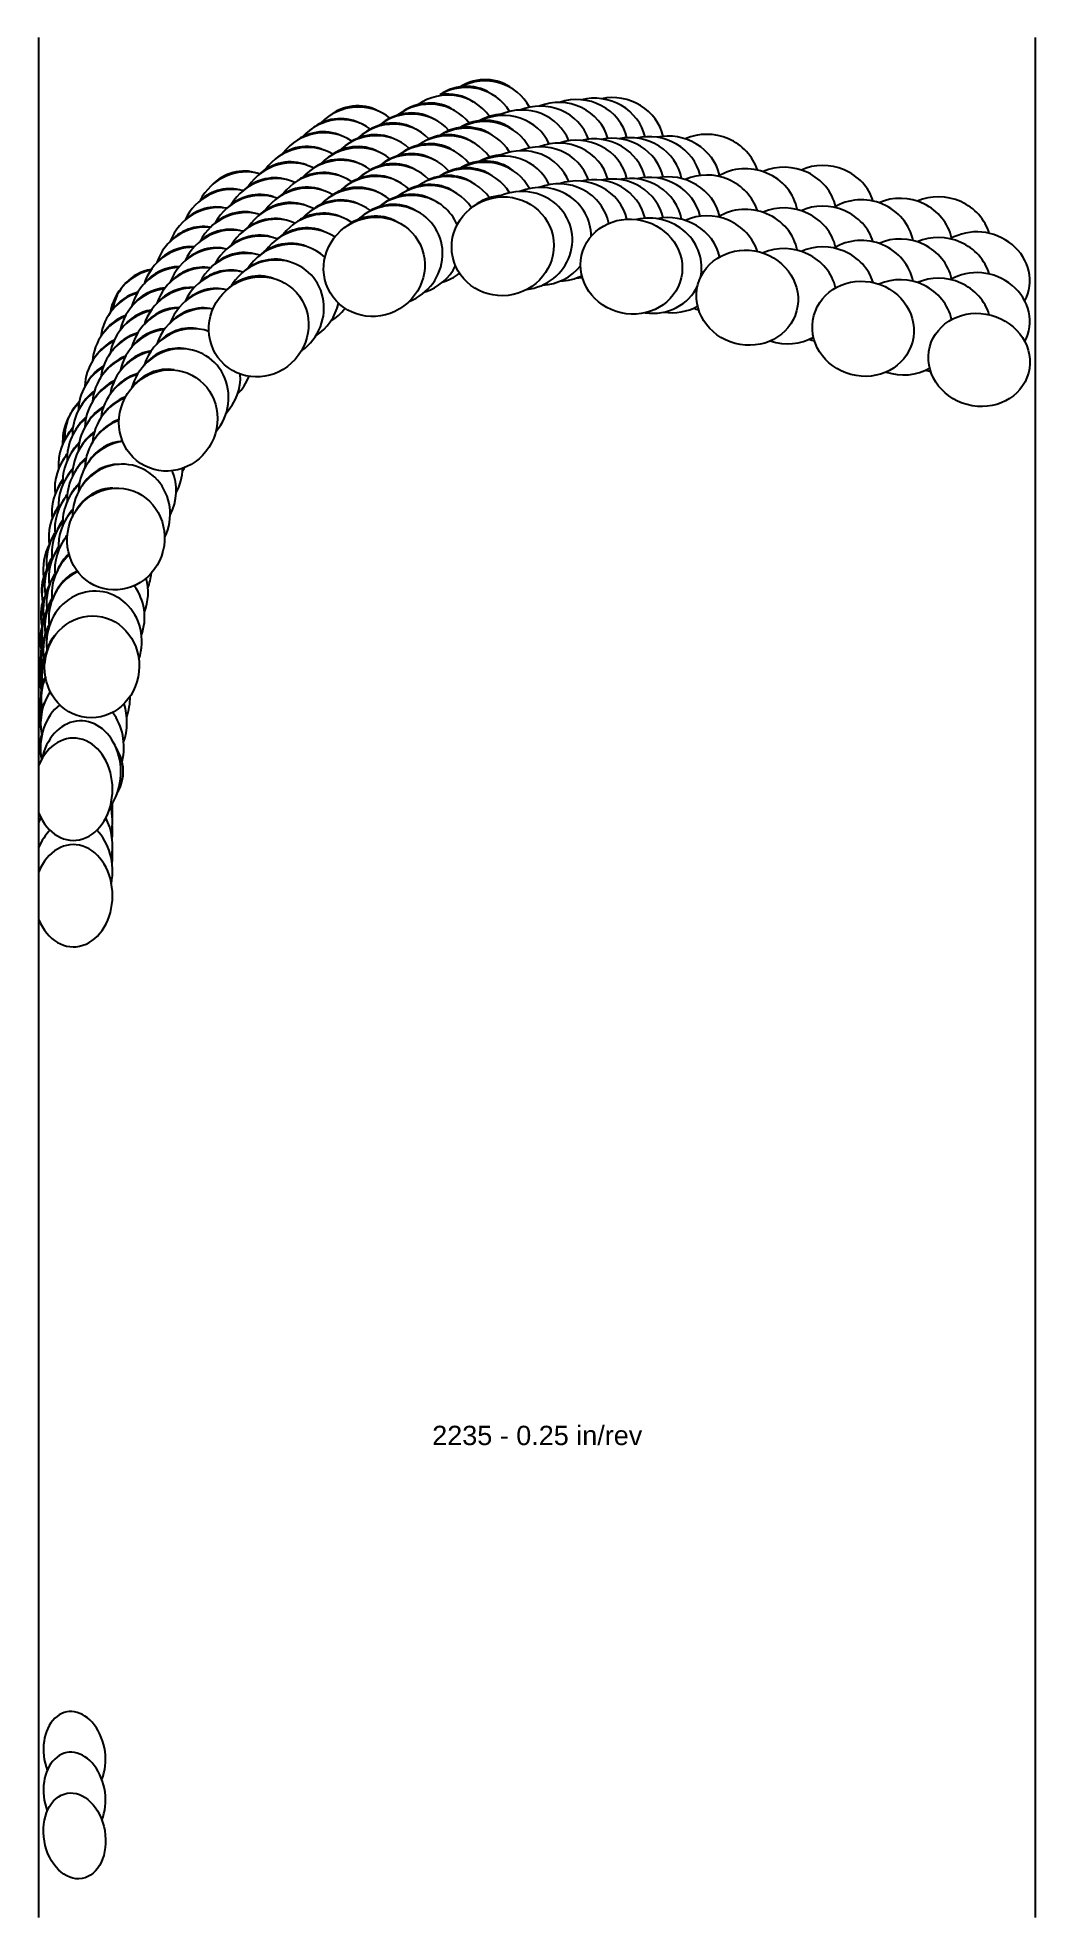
# Model space of a CAD drawing. Header units: inches. Extents: x -6.1 to 0, y -10.3 to 1.2.
import ezdxf
from ezdxf.enums import TextEntityAlignment as Align

# ---------------------------------------------------------------- set-up
doc = ezdxf.new("R2010")
doc.units = ezdxf.units.IN
doc.header["$MEASUREMENT"] = 0
for name, color, linetype, true_color in [('Blade_1', 30, 'Continuous', 0xff7f00), ('Blade_2', 7, 'Continuous', 0xcccc00), ('Blade_3', 7, 'Continuous', 0x00cc00), ('Blade_4', 7, 'Continuous', 0x00cccc), ('Blade_5', 7, 'Continuous', 0x0066cc), ('Blade_6', 190, 'Continuous', 0x7f00ff), ('Blade_7', 7, 'Continuous', 0xcc00cc)]:
    doc.layers.add(name, color=color, linetype=linetype, true_color=true_color)
doc.layers.add('Gage_Line', color=7, linetype='Continuous')
doc.styles.get("Standard").update_dxf_attribs({"font": 'arial.ttf'})

msp = doc.modelspace()

# ---------------------------------------------------------------- linework, layer by layer
at = {"layer": 'Blade_1'}
for centre, major_axis, ratio, start_param, end_param in [((-3.274, 0.491), (0.264, 0.035), 0.904864, 1.484913, 2.005631), ((-3.274, 0.421), (0.307, 0.067), 0.964387, 6.498499, 8.091762), ((-4.064, 0.295), (0.269, 0.162), 0.961394, 6.562023, 8.083231), ((-4.076, 0.362), (0.244, 0.106), 0.902056, 0.584776, 1.881334), ((-2.483, 0.296), (0.306, -0.069), 0.927151, 6.662485, 8.30773), ((-3.274, 0.241), (0.264, 0.035), 0.904864, 1.484913, 2.005631), ((-3.274, 0.171), (0.307, 0.067), 0.964387, 6.498499, 8.091762), ((-4.064, 0.045), (0.269, 0.162), 0.961394, 6.562023, 8.083231), ((-4.076, 0.112), (0.244, 0.106), 0.902056, 0.584776, 1.881334), ((-2.483, 0.046), (0.306, -0.069), 0.927151, 6.662485, 8.30773), ((-1.771, 0.105), (0.303, -0.081), 0.927184, 6.705797, 8.70738), ((-4.774, -0.074), (0.21, 0.233), 0.957781, 6.662469, 8.091769), ((-4.796, -0.011), (0.209, 0.165), 0.898665, 0.501617, 1.706124), ((-3.274, -0.009), (0.264, 0.035), 0.904864, 1.484913, 2.089871), ((-4.076, -0.138), (0.244, 0.106), 0.902056, 0.584776, 1.881334), ((-1.771, -0.145), (0.303, -0.081), 0.927184, 6.705797, 8.70738), ((-1.059, -0.086), (0.303, -0.081), 0.927184, 6.705706, 8.70738), ((-4.774, -0.324), (0.21, 0.233), 0.957781, 6.662469, 8.091769), ((-4.796, -0.261), (0.209, 0.165), 0.898665, 0.501617, 1.706124), ((-0.346, -0.277), (0.303, -0.081), 0.906308, 6.069594, 8.696492), ((-1.059, -0.336), (0.303, -0.081), 0.927184, 6.705706, 8.70738), ((-0.346, -0.527), (0.303, -0.081), 0.906308, 6.069594, 8.696492), ((-5.33, -0.649), (0.144, 0.279), 0.954405, 6.85634, 8.139181), ((-5.363, -0.591), (0.164, 0.21), 0.895498, 0.668627, 1.602004), ((-4.796, -0.511), (0.209, 0.165), 0.898665, 0.501617, 1.706124), ((-5.33, -0.899), (0.144, 0.279), 0.954405, 6.85634, 8.139181), ((-5.363, -0.841), (0.164, 0.21), 0.895498, 0.668627, 1.602004), ((-5.363, -1.091), (0.164, 0.21), 0.895498, 0.43721, 1.602004), ((-5.652, -1.377), (0.078, 0.304), 0.95225, 7.205173, 8.149262), ((-5.693, -1.326), (0.116, 0.24), 0.893476, 1.109579, 1.489875), ((-5.652, -1.627), (0.078, 0.304), 0.95225, 7.205173, 8.149262), ((-5.693, -1.576), (0.116, 0.24), 0.893476, 1.109579, 1.489875), ((-5.693, -1.826), (0.116, 0.24), 0.893476, 0.402144, 1.489875), ((-5.799, -2.162), (0.033, 0.312), 0.92538, 7.408159, 8.133046), ((-5.831, -2.135), (0.141, 0.215), 1, 1.570901, 2.151888), ((-5.799, -2.412), (0.033, 0.312), 0.92538, 7.408159, 8.097986), ((-5.831, -2.385), (0.141, 0.215), 1, 1.570901, 2.151888), ((-5.831, -2.635), (0.141, 0.215), 1, 1.361734, 2.151888), ((-5.913, -2.914), (0, 0.314), 0.766045, 7.306337, 7.366174), ((-5.913, -3.164), (0, 0.314), 0.766045, 7.306337, 7.366174), ((-5.913, -3.414), (0, 0.314), 0.766045, 2.058605, 7.366174), ((-5.906, -9.343), (-0.046, 0.262), 0.707107, 3.97082, 8.106791), ((-5.906, -9.593), (-0.046, 0.262), 0.707107, 3.97082, 8.106791)]:
    msp.add_ellipse(centre, major_axis=major_axis, ratio=ratio, start_param=start_param, end_param=end_param, dxfattribs=at)
for centre, major_axis, ratio in [((-3.274, -0.079), (0.307, 0.067), 0.964387), ((-4.064, -0.205), (0.269, 0.162), 0.961394), ((-2.483, -0.204), (0.306, -0.069), 0.927151), ((-1.771, -0.395), (0.303, -0.081), 0.927184), ((-4.774, -0.574), (0.21, 0.233), 0.957781), ((-1.059, -0.586), (0.303, -0.081), 0.927184), ((-0.346, -0.777), (0.303, -0.081), 0.906308), ((-5.33, -1.149), (0.144, 0.279), 0.954405), ((-5.652, -1.877), (0.078, 0.304), 0.95225), ((-5.799, -2.662), (0.033, 0.312), 0.92538), ((-5.906, -9.843), (-0.046, 0.262), 0.707107)]:
    msp.add_ellipse(centre, major_axis=major_axis, ratio=ratio, dxfattribs=at)
at = {"layer": 'Blade_2'}
for centre, major_axis, ratio, start_param, end_param in [((-3.955, 0.366), (0.276, 0.15), 0.96188, 6.553811, 8.101066), ((-3.964, 0.434), (0.248, 0.097), 0.902512, 0.60479, 1.902986), ((-3.16, 0.456), (0.311, 0.045), 0.960055, 6.515931, 8.12051), ((-2.364, 0.302), (0.303, -0.081), 0.927184, 6.752346, 8.380234), ((-3.16, 0.206), (0.311, 0.045), 0.960055, 6.515931, 8.12051), ((-4.68, 0.029), (0.219, 0.225), 0.958301, 6.643759, 8.103795), ((-4.701, 0.093), (0.214, 0.157), 0.899153, 0.519389, 1.722273), ((-3.955, 0.116), (0.276, 0.15), 0.96188, 6.553811, 8.101066), ((-3.964, 0.184), (0.248, 0.097), 0.902512, 0.60479, 1.902986), ((-2.364, 0.052), (0.303, -0.081), 0.927184, 6.752346, 8.380234), ((-3.16, -0.044), (0.311, 0.045), 0.960055, 4.680964, 8.12051), ((-4.68, -0.221), (0.219, 0.225), 0.958301, 6.643759, 8.103795), ((-3.955, -0.134), (0.276, 0.15), 0.96188, 4.577696, 8.101066), ((-3.964, -0.066), (0.248, 0.097), 0.902512, 0.60479, 1.902986), ((-4.701, -0.157), (0.214, 0.157), 0.899153, 0.519389, 1.722273), ((-2.364, -0.198), (0.303, -0.081), 0.927184, 6.312507, 8.380234), ((-5.262, -0.519), (0.153, 0.274), 0.95484, 6.822201, 8.123664), ((-5.294, -0.46), (0.171, 0.204), 0.895906, 0.624951, 1.591166), ((-4.68, -0.471), (0.219, 0.225), 0.958301, 4.527644, 8.103795), ((-4.701, -0.407), (0.214, 0.157), 0.899153, 0.519389, 1.722273), ((-2.364, -0.198), (0.303, -0.081), 0.927184, 4.846035, 6.128932), ((-5.262, -0.769), (0.153, 0.274), 0.95484, 6.822201, 8.123664), ((-5.294, -0.71), (0.171, 0.204), 0.895906, 0.624951, 1.591166), ((-5.294, -0.96), (0.171, 0.204), 0.895906, 0.450141, 1.591166), ((-5.262, -1.019), (0.153, 0.274), 0.95484, 4.505774, 8.123664), ((-5.619, -1.231), (0.087, 0.302), 0.952472, 7.164454, 8.160026), ((-5.66, -1.179), (0.123, 0.236), 0.893684, 1.057079, 1.495611), ((-5.619, -1.481), (0.087, 0.302), 0.952472, 7.164454, 8.160026), ((-5.66, -1.429), (0.123, 0.236), 0.893684, 1.057079, 1.495611), ((-5.619, -1.731), (0.087, 0.302), 0.952472, 4.534311, 8.160026), ((-5.66, -1.679), (0.123, 0.236), 0.893684, 0.41302, 1.495611), ((-5.785, -2.011), (0.038, 0.312), 0.931214, 7.391808, 8.108335), ((-5.785, -2.511), (0.038, 0.312), 0.931214, 4.487204, 8.108335), ((-5.785, -2.261), (0.038, 0.312), 0.931214, 7.391808, 8.108335), ((-5.868, -3.308), (0, 0.314), 0.786056, 3.97081, 7.601926), ((-5.863, -3.304), (0.073, 0.246), 1, 1.49906, 1.599511), ((-5.863, -3.304), (0.073, 0.246), 1, 4.459632, 5.607328), ((-5.913, -3.568), (0, 0.314), 0.766045, 4.640709, 4.795962), ((-5.913, -4.068), (0, 0.314), 0.766045, 2.058605, 7.366174), ((-5.913, -3.818), (0, 0.314), 0.766045, 4.552187, 4.795962)]:
    msp.add_ellipse(centre, major_axis=major_axis, ratio=ratio, start_param=start_param, end_param=end_param, dxfattribs=at)
at = {"layer": 'Blade_3'}
for centre, major_axis, ratio, start_param, end_param in [((-3.843, 0.429), (0.282, 0.138), 0.962349, 6.542917, 8.07872), ((-3.852, 0.497), (0.251, 0.087), 0.902952, 0.61888, 1.933101), ((-3.045, 0.482), (0.313, 0.025), 0.955396, 6.528056, 8.184512), ((-2.246, 0.305), (0.303, -0.081), 0.927184, 6.744004, 8.353007), ((-4.584, 0.126), (0.228, 0.216), 0.958826, 6.622184, 8.083657), ((-3.843, 0.179), (0.282, 0.138), 0.962349, 6.542917, 8.07872), ((-3.852, 0.247), (0.251, 0.087), 0.902952, 0.61888, 1.933101), ((-3.045, 0.232), (0.313, 0.025), 0.955396, 6.528056, 8.184512), ((-4.603, 0.191), (0.22, 0.15), 0.899646, 0.527539, 1.746041), ((-2.246, 0.055), (0.303, -0.081), 0.927184, 6.744004, 8.353007), ((-1.533, 0.114), (0.303, -0.081), 0.927184, 6.743697, 8.564939), ((-3.843, -0.071), (0.282, 0.138), 0.962349, 6.232048, 8.07872), ((-3.852, -0.003), (0.251, 0.087), 0.902952, 0.61888, 1.933101), ((-3.045, -0.018), (0.313, 0.025), 0.955396, 6.199047, 8.184512), ((-4.584, -0.124), (0.228, 0.216), 0.958826, 6.622184, 8.083657), ((-4.603, -0.059), (0.22, 0.15), 0.899646, 0.527539, 1.746041), ((-1.533, -0.136), (0.303, -0.081), 0.927184, 6.743697, 8.564939), ((-0.821, -0.077), (0.303, -0.081), 0.927184, 6.732616, 8.564782), ((-2.246, -0.195), (0.303, -0.081), 0.927184, 6.744004, 8.353007), ((-5.19, -0.395), (0.163, 0.268), 0.955296, 6.786215, 8.105189), ((-5.22, -0.335), (0.177, 0.198), 0.896334, 0.578953, 1.602912), ((-4.584, -0.374), (0.228, 0.216), 0.958826, 6.337621, 8.083657), ((-4.603, -0.309), (0.22, 0.15), 0.899646, 0.527539, 1.746041), ((-1.533, -0.386), (0.303, -0.081), 0.927184, 6.743697, 8.564939), ((-0.821, -0.327), (0.303, -0.081), 0.927184, 6.732616, 8.564782), ((-3.843, -0.071), (0.282, 0.138), 0.962349, 4.569166, 5.382703), ((-3.045, -0.018), (0.313, 0.025), 0.955396, 4.687588, 5.553625), ((-5.19, -0.645), (0.163, 0.268), 0.955296, 6.786215, 8.105189), ((-5.22, -0.585), (0.177, 0.198), 0.896334, 0.578953, 1.602912), ((-0.821, -0.577), (0.303, -0.081), 0.927184, 6.732616, 8.564782), ((-4.584, -0.374), (0.228, 0.216), 0.958826, 4.521693, 5.324832), ((-2.246, -0.195), (0.303, -0.081), 0.927184, 4.828483, 5.529645), ((-5.19, -0.895), (0.163, 0.268), 0.955296, 6.478475, 8.105189), ((-5.22, -0.835), (0.177, 0.198), 0.896334, 0.459635, 1.602912), ((-1.533, -0.386), (0.303, -0.081), 0.927184, 4.641397, 5.529566), ((-5.582, -1.088), (0.096, 0.299), 0.952723, 7.119607, 8.154139), ((-5.622, -1.035), (0.13, 0.232), 0.89392, 0.999535, 1.507492), ((-5.19, -0.895), (0.163, 0.268), 0.955296, 4.501005, 5.332775), ((-0.821, -0.577), (0.303, -0.081), 0.927184, 4.641586, 5.5345), ((-5.582, -1.338), (0.096, 0.299), 0.952723, 7.119607, 8.154139), ((-5.622, -1.285), (0.13, 0.232), 0.89392, 0.999535, 1.507492), ((-5.582, -1.588), (0.096, 0.299), 0.952723, 6.701471, 8.154139), ((-5.622, -1.535), (0.13, 0.232), 0.89392, 0.513069, 1.507492), ((-5.582, -1.588), (0.096, 0.299), 0.952723, 4.538002, 5.441136), ((-5.77, -1.863), (0.044, 0.311), 0.936772, 7.358728, 8.146613), ((-5.82, -1.819), (0.078, 0.254), 0.869686, 1.249081, 1.472657), ((-5.77, -2.113), (0.044, 0.311), 0.936772, 7.358728, 8.146613), ((-5.82, -2.069), (0.078, 0.254), 0.869686, 1.249081, 1.472657), ((-5.77, -2.363), (0.044, 0.311), 0.936772, 6.840798, 8.146613), ((-5.82, -2.319), (0.078, 0.254), 0.869686, 0.637808, 1.472657), ((-5.77, -2.363), (0.044, 0.311), 0.936772, 4.50198, 5.528948), ((-5.863, -2.651), (0.083, 0.243), 1, 1.673594, 2.109134), ((-5.859, -2.659), (0.006, 0.314), 0.816035, 7.726092, 7.999371), ((-5.863, -2.901), (0.083, 0.243), 1, 1.673594, 2.109134), ((-5.859, -2.909), (0.006, 0.314), 0.816035, 7.726092, 7.999371), ((-5.859, -3.159), (0.006, 0.314), 0.816035, 6.871243, 8.099067), ((-5.859, -3.159), (0.006, 0.314), 0.816035, 4.454302, 5.487906), ((-5.863, -3.151), (0.083, 0.243), 1, 1.483126, 2.16554), ((-5.913, -3.918), (0, 0.314), 0.766045, 6.924083, 7.366174), ((-5.913, -3.918), (0, 0.314), 0.766045, 4.471495, 5.642289), ((-5.913, -3.668), (0, 0.314), 0.766045, 4.556666, 4.800402)]:
    msp.add_ellipse(centre, major_axis=major_axis, ratio=ratio, start_param=start_param, end_param=end_param, dxfattribs=at)
at = {"layer": 'Blade_4'}
for centre, major_axis, ratio, start_param, end_param in [((-3.737, 0.558), (0.255, 0.077), 0.903377, 0.629398, 1.964049), ((-2.931, 0.506), (0.314, 0.004), 0.950409, 6.527774, 8.230485), ((-3.731, 0.49), (0.288, 0.124), 0.962802, 6.525621, 8.103962), ((-4.484, 0.221), (0.237, 0.206), 0.959351, 6.595432, 8.102215), ((-4.502, 0.287), (0.225, 0.141), 0.900139, 0.539681, 1.772486), ((-3.731, 0.24), (0.288, 0.124), 0.962802, 6.525621, 8.103962), ((-3.737, 0.308), (0.255, 0.077), 0.903377, 0.629398, 1.964049), ((-2.931, 0.256), (0.314, 0.004), 0.950409, 6.527774, 8.230485), ((-4.484, -0.029), (0.237, 0.206), 0.959351, 6.595432, 8.102215), ((-4.502, 0.037), (0.225, 0.141), 0.900139, 0.539681, 1.772486), ((-3.731, -0.01), (0.288, 0.124), 0.962802, 6.448079, 8.103962), ((-3.737, 0.058), (0.255, 0.077), 0.903377, 0.629398, 1.964049), ((-2.931, 0.006), (0.314, 0.004), 0.950409, 6.454758, 8.230485), ((-5.114, -0.271), (0.173, 0.262), 0.955767, 6.742714, 8.117462), ((-5.143, -0.211), (0.184, 0.192), 0.896776, 0.523713, 1.626691), ((-4.484, -0.279), (0.237, 0.206), 0.959351, 6.541283, 8.102215), ((-4.502, -0.213), (0.225, 0.141), 0.900139, 0.539681, 1.772486), ((-5.114, -0.521), (0.173, 0.262), 0.955767, 6.742714, 8.117462), ((-5.143, -0.461), (0.184, 0.192), 0.896776, 0.523713, 1.626691), ((-3.731, -0.01), (0.288, 0.124), 0.962802, 4.595872, 4.980168), ((-2.931, 0.006), (0.314, 0.004), 0.950409, 4.736487, 5.170554), ((-5.114, -0.771), (0.173, 0.262), 0.955767, 6.691529, 8.117462), ((-5.143, -0.711), (0.184, 0.192), 0.896776, 0.464231, 1.626691), ((-4.484, -0.279), (0.237, 0.206), 0.959351, 4.538865, 4.912972), ((-5.542, -0.944), (0.106, 0.296), 0.953002, 7.066502, 8.165212), ((-5.58, -0.89), (0.137, 0.228), 0.894182, 0.931338, 1.52409), ((-5.542, -1.194), (0.106, 0.296), 0.953002, 7.066502, 8.165212), ((-5.58, -1.14), (0.137, 0.228), 0.894182, 0.931338, 1.52409), ((-5.114, -0.771), (0.173, 0.262), 0.955767, 4.509138, 4.918924), ((-5.542, -1.444), (0.106, 0.296), 0.953002, 6.948431, 8.165212), ((-5.58, -1.39), (0.137, 0.228), 0.894182, 0.804422, 1.52409), ((-5.542, -1.444), (0.106, 0.296), 0.953002, 4.54064, 5.046675), ((-5.75, -1.713), (0.049, 0.31), 0.942079, 7.335652, 8.138733), ((-5.799, -1.667), (0.086, 0.252), 0.877752, 1.237261, 1.469596), ((-5.75, -1.963), (0.049, 0.31), 0.942079, 7.335652, 8.138733), ((-5.799, -1.917), (0.086, 0.252), 0.877752, 1.237261, 1.469596), ((-5.75, -2.213), (0.049, 0.31), 0.942079, 7.138733, 8.138733), ((-5.799, -2.167), (0.086, 0.252), 0.877752, 1.008568, 1.469596), ((-5.75, -2.213), (0.049, 0.31), 0.942079, 4.487177, 5.164574), ((-5.861, -2.496), (0.093, 0.24), 1, 1.663279, 2.165155), ((-5.849, -2.507), (0.011, 0.314), 0.843789, 7.6907, 8.038194), ((-5.861, -2.746), (0.093, 0.24), 1, 1.663279, 2.165155), ((-5.849, -2.757), (0.011, 0.314), 0.843789, 7.6907, 8.038194), ((-5.861, -2.996), (0.093, 0.24), 1, 1.468115, 2.165155), ((-5.849, -3.007), (0.011, 0.314), 0.843789, 7.218329, 8.100009), ((-5.849, -3.007), (0.011, 0.314), 0.843789, 4.357704, 5.124413), ((-5.913, -3.515), (0, 0.314), 0.766045, 4.556666, 4.762913), ((-5.913, -3.765), (0, 0.314), 0.766045, 7.261327, 7.366174), ((-5.913, -3.765), (0, 0.314), 0.766045, 4.466938, 5.305045)]:
    msp.add_ellipse(centre, major_axis=major_axis, ratio=ratio, start_param=start_param, end_param=end_param, dxfattribs=at)
at = {"layer": 'Blade_5'}
for centre, major_axis, ratio, start_param, end_param in [((-3.618, 0.545), (0.294, 0.111), 0.963235, 6.514934, 8.104826), ((-3.623, 0.614), (0.257, 0.067), 0.903783, 0.644409, 1.483248), ((-2.818, 0.525), (0.314, -0.015), 0.945091, 6.545118, 8.247886), ((-4.383, 0.312), (0.245, 0.196), 0.959872, 6.574166, 8.10198), ((-4.399, 0.378), (0.23, 0.133), 0.900628, 0.549151, 1.798857), ((-3.618, 0.295), (0.294, 0.111), 0.963235, 6.514934, 8.104826), ((-3.623, 0.364), (0.257, 0.067), 0.903783, 0.644409, 1.748309), ((-2.818, 0.275), (0.314, -0.015), 0.945091, 6.545118, 8.247886), ((-2.008, 0.316), (0.303, -0.081), 0.927184, 6.819074, 8.577622), ((-4.383, 0.062), (0.245, 0.196), 0.959872, 6.574166, 8.10198), ((-4.399, 0.128), (0.23, 0.133), 0.900628, 0.549151, 1.798857), ((-3.618, 0.045), (0.294, 0.111), 0.963235, 6.514934, 8.104826), ((-3.623, 0.114), (0.257, 0.067), 0.903783, 0.644409, 1.748309), ((-2.008, 0.066), (0.303, -0.081), 0.927184, 6.819074, 8.577622), ((-1.296, 0.125), (0.303, -0.081), 0.927184, 6.819074, 8.577159), ((-2.818, 0.025), (0.314, -0.015), 0.945091, 6.545118, 8.247886), ((-0.584, -0.066), (0.303, -0.081), 0.920505, 6.797646, 8.56992), ((-5.035, -0.151), (0.182, 0.256), 0.956254, 6.710655, 8.11305), ((-5.062, -0.09), (0.19, 0.186), 0.897233, 0.481443, 1.562212), ((-4.383, -0.188), (0.245, 0.196), 0.959872, 6.574166, 8.10198), ((-4.399, -0.122), (0.23, 0.133), 0.900628, 0.549151, 1.798857), ((-2.008, -0.184), (0.303, -0.081), 0.927184, 6.819074, 8.577622), ((-1.296, -0.125), (0.303, -0.081), 0.927184, 6.819074, 8.577159), ((-5.035, -0.401), (0.182, 0.256), 0.956254, 6.710655, 8.11305), ((-5.062, -0.34), (0.19, 0.186), 0.897233, 0.481443, 1.562212), ((-1.296, -0.375), (0.303, -0.081), 0.927184, 6.819074, 8.577159), ((-0.584, -0.316), (0.303, -0.081), 0.920505, 6.797646, 8.56992), ((-5.035, -0.651), (0.182, 0.256), 0.956254, 6.710655, 8.11305), ((-5.062, -0.59), (0.19, 0.186), 0.897233, 0.481443, 1.562212), ((-3.618, 0.045), (0.294, 0.111), 0.963235, 4.605976, 4.621382), ((-2.818, 0.025), (0.314, -0.015), 0.945091, 4.759982, 4.859966), ((-0.584, -0.566), (0.303, -0.081), 0.920505, 6.797646, 8.56992), ((-2.008, -0.184), (0.303, -0.081), 0.927184, 4.653577, 4.756653), ((-5.496, -0.802), (0.115, 0.292), 0.953311, 7.015148, 8.159374), ((-5.533, -0.747), (0.143, 0.224), 0.894472, 0.866964, 1.530534), ((-1.296, -0.375), (0.303, -0.081), 0.927184, 4.653147, 4.756653), ((-5.496, -1.052), (0.115, 0.292), 0.953311, 7.015148, 8.159374), ((-5.533, -0.997), (0.143, 0.224), 0.894472, 0.866964, 1.530534), ((-0.584, -0.566), (0.303, -0.081), 0.920505, 4.66118, 4.759212), ((-5.496, -1.302), (0.115, 0.292), 0.953311, 7.015148, 8.159374), ((-5.533, -1.247), (0.143, 0.224), 0.894472, 0.866964, 1.530534), ((-5.73, -1.563), (0.054, 0.309), 0.947103, 7.299154, 8.148253), ((-5.776, -1.516), (0.093, 0.249), 0.885556, 1.210118, 1.466927), ((-5.496, -1.302), (0.115, 0.292), 0.953311, 4.535784, 4.621958), ((-5.73, -1.813), (0.054, 0.309), 0.947103, 7.299154, 8.148253), ((-5.776, -1.766), (0.093, 0.249), 0.885556, 1.210118, 1.466927), ((-5.73, -2.063), (0.054, 0.309), 0.947103, 7.299154, 8.148253), ((-5.776, -2.016), (0.093, 0.249), 0.885556, 1.210118, 1.466927), ((-5.73, -2.063), (0.054, 0.309), 0.947103, 4.498447, 4.801228), ((-5.857, -2.341), (0.104, 0.235), 1, 1.538155, 2.162023), ((-5.838, -2.355), (0.016, 0.314), 0.86924, 7.543592, 8.078237), ((-5.857, -2.591), (0.104, 0.235), 1, 1.617132, 2.162023), ((-5.838, -2.605), (0.016, 0.314), 0.86924, 7.615754, 8.078237), ((-5.857, -2.841), (0.104, 0.235), 1, 1.505851, 2.162023), ((-5.838, -2.855), (0.016, 0.314), 0.86924, 7.47029, 8.10132), ((-5.838, -2.855), (0.016, 0.314), 0.86924, 4.379552, 4.792774), ((-5.913, -3.613), (0, 0.314), 0.766045, 4.466938, 5.023054)]:
    msp.add_ellipse(centre, major_axis=major_axis, ratio=ratio, start_param=start_param, end_param=end_param, dxfattribs=at)
at = {"layer": 'Blade_6'}
for centre, major_axis, ratio, start_param, end_param in [((-3.504, 0.592), (0.299, 0.097), 0.963644, 6.502018, 8.068391), ((-3.507, 0.661), (0.26, 0.057), 0.904167, 0.657607, 1.99431), ((-2.705, 0.535), (0.309, -0.055), 0.939442, 6.671094, 8.296446), ((-4.279, 0.393), (0.254, 0.185), 0.960387, 6.573886, 8.068139), ((-4.293, 0.46), (0.235, 0.124), 0.90111, 0.561125, 1.824273), ((-3.507, 0.411), (0.26, 0.057), 0.904167, 0.657607, 1.99431), ((-3.504, 0.342), (0.299, 0.097), 0.963644, 6.502018, 8.068391), ((-2.705, 0.285), (0.309, -0.055), 0.939442, 6.671094, 8.296446), ((-4.279, 0.143), (0.254, 0.185), 0.960387, 6.573886, 8.068139), ((-4.293, 0.21), (0.235, 0.124), 0.90111, 0.561125, 1.824273), ((-3.507, 0.161), (0.26, 0.057), 0.904167, 0.657607, 1.99431), ((-3.504, 0.092), (0.299, 0.097), 0.963644, 6.502018, 8.068391), ((-4.951, -0.039), (0.192, 0.249), 0.956754, 6.697584, 8.085103), ((-4.977, 0.023), (0.197, 0.179), 0.897702, 0.481251, 1.558362), ((-4.279, -0.107), (0.254, 0.185), 0.960387, 6.573886, 8.068139), ((-2.705, 0.035), (0.309, -0.055), 0.939442, 6.671094, 8.296446), ((-4.293, -0.04), (0.235, 0.124), 0.90111, 0.561125, 1.824273), ((-4.951, -0.289), (0.192, 0.249), 0.956754, 6.697584, 8.085103), ((-4.977, -0.227), (0.197, 0.179), 0.897702, 0.481251, 1.558362), ((-4.951, -0.539), (0.192, 0.249), 0.956754, 6.697584, 8.085103), ((-4.977, -0.477), (0.197, 0.179), 0.897702, 0.481251, 1.558362), ((-5.446, -0.666), (0.125, 0.288), 0.953648, 6.961207, 8.143083), ((-5.481, -0.61), (0.15, 0.219), 0.894788, 0.79977, 1.545187), ((-5.446, -0.916), (0.125, 0.288), 0.953648, 6.961207, 8.143083), ((-5.481, -0.86), (0.15, 0.219), 0.894788, 0.79977, 1.545187), ((-5.446, -1.166), (0.125, 0.288), 0.953648, 6.961207, 8.143083), ((-5.481, -1.11), (0.15, 0.219), 0.894788, 0.79977, 1.545187), ((-5.706, -1.418), (0.06, 0.308), 0.951868, 7.266786, 8.128169), ((-5.75, -1.369), (0.102, 0.246), 0.893118, 1.190448, 1.468288), ((-5.706, -1.668), (0.06, 0.308), 0.951868, 7.266786, 8.128169), ((-5.75, -1.619), (0.102, 0.246), 0.893118, 1.190448, 1.468288), ((-5.706, -1.918), (0.06, 0.308), 0.951868, 7.266786, 8.128169), ((-5.75, -1.869), (0.102, 0.246), 0.893118, 1.190448, 1.468288), ((-5.852, -2.19), (0.116, 0.229), 1, 1.562781, 2.160706), ((-5.826, -2.208), (0.022, 0.313), 0.892316, 7.521662, 8.101874), ((-5.852, -2.44), (0.116, 0.229), 1, 1.562781, 2.160706), ((-5.826, -2.458), (0.022, 0.313), 0.892316, 7.521662, 8.101874), ((-5.852, -2.69), (0.116, 0.229), 1, 1.562781, 2.160706), ((-5.826, -2.708), (0.022, 0.313), 0.892316, 7.521662, 8.101874), ((-5.913, -3.464), (0, 0.314), 0.766045, 4.473608, 4.592302)]:
    msp.add_ellipse(centre, major_axis=major_axis, ratio=ratio, start_param=start_param, end_param=end_param, dxfattribs=at)
at = {"layer": 'Blade_7'}
for centre, major_axis, ratio, start_param, end_param in [((-3.391, 0.703), (0.262, 0.046), 0.904528, 0.677303, 1.994412), ((-3.389, 0.633), (0.303, 0.082), 0.964029, 6.49728, 8.075058), ((-4.172, 0.471), (0.261, 0.174), 0.960895, 6.564965, 8.072015), ((-2.594, 0.54), (0.31, -0.052), 0.933462, 6.650044, 8.243533), ((-4.185, 0.538), (0.24, 0.115), 0.901588, 0.571749, 1.85325), ((-3.391, 0.453), (0.262, 0.046), 0.904528, 0.677303, 1.994412), ((-3.389, 0.383), (0.303, 0.082), 0.964029, 6.49728, 8.075058), ((-2.594, 0.29), (0.31, -0.052), 0.933462, 6.650044, 8.243533), ((-4.172, 0.221), (0.261, 0.174), 0.960895, 6.564965, 8.072015), ((-4.185, 0.288), (0.24, 0.115), 0.901588, 0.571749, 1.85325), ((-3.391, 0.203), (0.262, 0.046), 0.904528, 0.677303, 1.994412), ((-4.864, 0.069), (0.201, 0.241), 0.957264, 6.677118, 8.085324), ((-4.888, 0.132), (0.203, 0.172), 0.89818, 0.490014, 1.685311), ((-3.389, 0.133), (0.303, 0.082), 0.964029, 6.49728, 8.075058), ((-4.172, -0.029), (0.261, 0.174), 0.960895, 6.564965, 8.072015), ((-4.185, 0.038), (0.24, 0.115), 0.901588, 0.571749, 1.85325), ((-2.594, 0.04), (0.31, -0.052), 0.933462, 6.650044, 8.243533), ((-4.864, -0.181), (0.201, 0.241), 0.957264, 6.677118, 8.085324), ((-4.888, -0.118), (0.203, 0.172), 0.89818, 0.490014, 1.718662), ((-4.864, -0.431), (0.201, 0.241), 0.957264, 6.677118, 8.085324), ((-4.888, -0.368), (0.203, 0.172), 0.89818, 0.490014, 1.718662), ((-5.39, -0.532), (0.134, 0.284), 0.954013, 6.903731, 8.140759), ((-5.424, -0.475), (0.157, 0.215), 0.89513, 7.011211, 8.398434), ((-5.39, -0.782), (0.134, 0.284), 0.954013, 6.903731, 8.140759), ((-5.424, -0.725), (0.157, 0.215), 0.89513, 0.728025, 1.563215), ((-5.39, -1.032), (0.134, 0.284), 0.954013, 6.903731, 8.140759), ((-5.424, -0.975), (0.157, 0.215), 0.89513, 0.728025, 1.563215), ((-5.723, -1.223), (0.109, 0.243), 0.893287, 7.433935, 8.401695), ((-5.68, -1.273), (0.069, 0.306), 0.952048, 7.236677, 8.140962), ((-5.68, -1.523), (0.069, 0.306), 0.952048, 7.236677, 8.140962), ((-5.723, -1.473), (0.109, 0.243), 0.893287, 1.150749, 1.47916), ((-5.68, -1.773), (0.069, 0.306), 0.952048, 7.236677, 8.140962), ((-5.723, -1.723), (0.109, 0.243), 0.893287, 1.150749, 1.47916), ((-5.812, -2.061), (0.027, 0.313), 0.912965, 7.430701, 8.094733), ((-5.812, -2.311), (0.027, 0.313), 0.912965, 7.430701, 8.094733), ((-5.812, -2.561), (0.027, 0.313), 0.912965, 7.430701, 8.094733), ((-5.842, -2.537), (0.13, 0.222), 1, 1.554891, 2.155178), ((-5.913, -2.815), (0, 0.314), 0.766045, 7.324933, 7.366174), ((-5.913, -3.065), (0, 0.314), 0.766045, 7.324933, 7.366174), ((-5.913, -3.315), (0, 0.314), 0.766045, 7.324933, 7.366174)]:
    msp.add_ellipse(centre, major_axis=major_axis, ratio=ratio, start_param=start_param, end_param=end_param, dxfattribs=at)
at = {"layer": 'Gage_Line'}
for p, q in [((-6.125, -10.343), (-6.125, 1.203)), ((0, -10.343), (0, 1.203))]:
    msp.add_line(p, q, dxfattribs=at)

# ---------------------------------------------------------------- texts
msp.add_text('2235 - 0.25 in/rev', height=0.11875).set_placement((-3.062, -7.383), align=Align.MIDDLE_CENTER)

doc.saveas('drawing.dxf')
